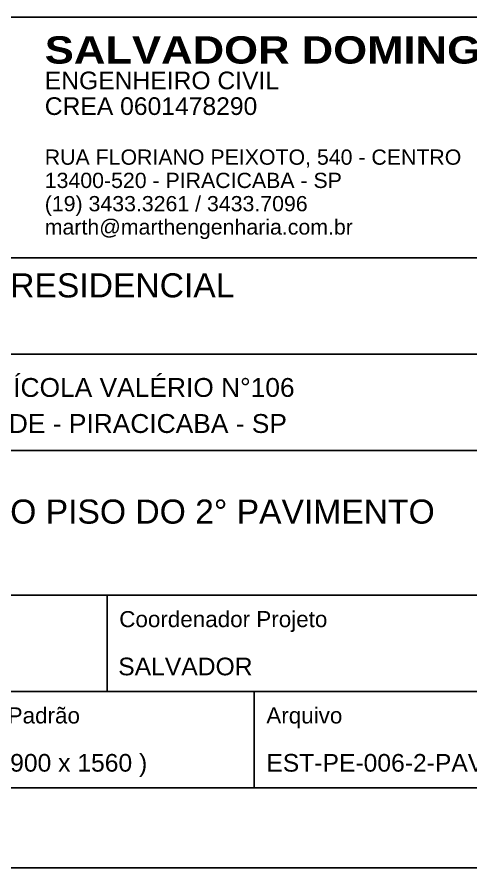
# Model space of a CAD drawing. Extents: x -15895 to 12929, y -2522 to 15173.
# Drawn here: x -8847 to -8565, y 10673 to 11203 of the extents above; entities that cross this region are included whole.
import ezdxf

# ---------------------------------------------------------------- set-up
doc = ezdxf.new("R2010")
doc.units = 0
for name, color, linetype in [('MTH-179', 1, 'Continuous'), ('MTH-226', 6, 'Continuous'), ('MTH-CARIMBO-TXT1', 1, 'Continuous'), ('MTH-CARIMBO-TXT2', 1, 'Continuous'), ('MTH-CARIMBOEFORMATO', 1, 'Continuous'), ('MTH-MARGEM', 5, 'Continuous'), ('MTH-TXT-NEGRITO', 5, 'Continuous')]:
    doc.layers.add(name, color=color, linetype=linetype)
doc.styles.add('TQS_ARIAL', font='arial.ttf')
doc.styles.add('TQS_ARIAL_BLACK', font='ariblk.ttf')

msp = doc.modelspace()

# ---------------------------------------------------------------- linework, layer by layer
at = {"layer": 'MTH-179', "linetype": 'Continuous'}
msp.add_line((-15894.64, 10672.93), (-8099.64, 10672.93), dxfattribs=at)
at = {"layer": 'MTH-226', "linetype": 'Continuous'}
for p, q in [((-9024.64, 11202.93), (-8149.64, 11202.93)), ((-9024.64, 11052.93), (-8149.64, 11052.93)), ((-9024.64, 11052.93), (-8149.64, 11052.93))]:
    msp.add_line(p, q, dxfattribs=at)
at = {"layer": 'MTH-CARIMBOEFORMATO', "linetype": 'Continuous'}
for p, q in [((-9024.64, 10992.93), (-8149.64, 10992.93)), ((-9024.64, 10932.93), (-8324.64, 10932.93)), ((-9024.64, 10842.93), (-8324.64, 10842.93)), ((-8791.3, 10782.93), (-8791.3, 10842.93)), ((-8149.64, 10782.93), (-9024.64, 10782.93)), ((-8699.64, 10722.93), (-8699.64, 10782.93))]:
    msp.add_line(p, q, dxfattribs=at)
at = {"layer": 'MTH-MARGEM', "linetype": 'Continuous'}
msp.add_line((-15719.64, 10722.93), (-8149.64, 10722.93), dxfattribs=at)

# ---------------------------------------------------------------- texts
at = {"layer": 'MTH-CARIMBO-TXT1', "linetype": 'Continuous', "style": 'TQS_ARIAL'}
for s, height, p in [('ENGENHEIRO CIVIL  ', 11, (-8830.2, 11157.93)), ('CREA 0601478290', 11, (-8830.2, 11141.93)), ('EDIFÍCIO RESIDENCIAL', 15, (-8948.35, 11028.3)), ('RUA JOSÉ NÍCOLA VALÉRIO N%%d106', 11.75, (-8948.35, 10966.33)), ('VILA REZENDE - PIRACICABA - SP', 11.75, (-8948.35, 10943.88)), ('FORMA DO PISO DO 2%%d PAVIMENTO', 15, (-8948.35, 10887.4))]:
    msp.add_text(s, height=height, dxfattribs=at).set_placement(p)
at = {"layer": 'MTH-CARIMBO-TXT2', "linetype": 'Continuous', "style": 'TQS_ARIAL'}
for s, p in [('Coordenador Projeto', (-8783.8, 10822.93)), ('Folha Padrão', (-8892.14, 10762.93)), ('Arquivo', (-8692.14, 10762.93))]:
    msp.add_text(s, height=10, dxfattribs=at).set_placement(p)
at = {"layer": 'MTH-CARIMBOEFORMATO', "linetype": 'Continuous', "style": 'TQS_ARIAL'}
for s, height, p in [('RUA FLORIANO PEIXOTO, 540 - CENTRO ', 9.5, (-8830.2, 11110.93)), ('13400-520 - PIRACICABA - SP', 9.5, (-8830.2, 11096.43)), ('(19) 3433.3261 / 3433.7096', 9.5, (-8830.2, 11081.93)), ('marth@marthengenharia.com.br', 9.5, (-8830.2, 11067.43)), ('SALVADOR', 11, (-8784.42, 10792.93)), ('A0L ( 900 x 1560 )', 11, (-8892.76, 10732.93)), ('EST-PE-006-2-PAV-R02', 11, (-8692.14, 10732.93))]:
    msp.add_text(s, height=height, dxfattribs=at).set_placement(p)
at = {"layer": 'MTH-TXT-NEGRITO', "linetype": 'Continuous', "style": 'TQS_ARIAL_BLACK'}
msp.add_text('SALVADOR DOMINGOS MARTH', height=17, dxfattribs=at).set_placement((-8830.2, 11173.93))

doc.saveas('drawing.dxf')
